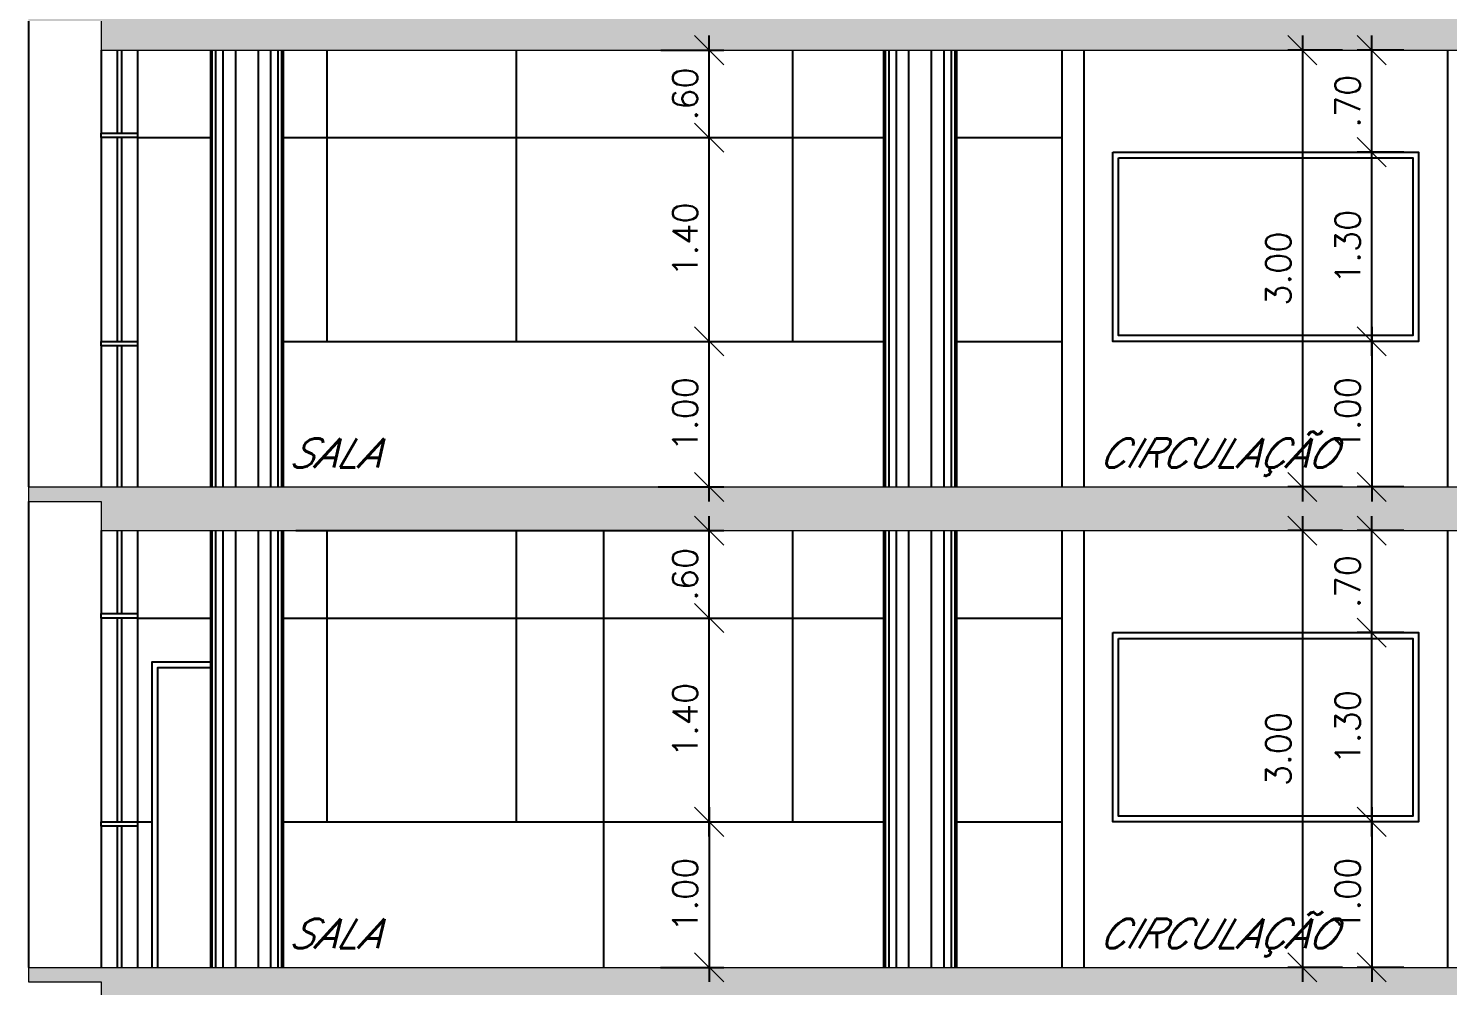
# Model space of a CAD drawing. Header units: millimetres. Extents: x 521 to 1055, y 261 to 520.
# Drawn here: x 859.65 to 869.4, y 464.33 to 470.91 of the extents above; entities that cross this region are included whole.
import ezdxf

# ---------------------------------------------------------------- set-up
doc = ezdxf.new("R2010")
doc.units = ezdxf.units.MM
doc.linetypes.add('CONTINU', pattern=[0])
doc.layers.add('0.1', color=8, linetype='Continuous', lineweight=13)
doc.styles.add('ROMANS', font='romans')
doc.styles.get("Standard").update_dxf_attribs({"font": 'romans.shx'})
doc.dimstyles.new('Fares Eng - 50', dxfattribs={"dimscale": 2, "dimtxt": 0.085, "dimasz": 0.1, "dimexe": 0.05, "dimexo": 0.05, "dimgap": 0.04, "dimtad": 1, "dimzin": 4, "dimdsep": 46, "dimtxsty": 'ROMANS', "dimblk1": 'OBLIQUE', "dimblk2": 'OBLIQUE', "dimsah": 1, "dimcen": 0.05, "dimdle": 0.05, "dimclrd": 8, "dimclre": 8, "dimclrt": 8, "dimaunit": 1, "dimadec": 0, "dimazin": 0, "dimtfac": 1, "dimtix": 1, "dimtmove": 2, "dimatfit": 0, "dimldrblk": 'OPEN90', "dimfxl": 1, "dimtolj": 1, "dimtzin": 0, "dimarcsym": 0})
pattern_1 = [(50, (2.50527, -1.5628), (0.273277003, -0.02390863), [0.028575, -0.314325]), (355, (2.50527, -1.5628), (-0.05286424, 0.286584964), [0.02286, -0.25146]), (100.451, (2.52804, -1.56478), (0.22041375, 0.26267503), [0.024285, -0.267135]), (46.1842, (2.50527, -1.4866), (0.40661856, -0.06306349), [0.0428625, -0.4714875]), (96.6356, (2.53915, -1.49184), (0.35610635, 0.37113833), [0.0364275, -0.4007025]), (351.184, (2.50527, -1.4866), (0.3561069, 0.37113768), [0.03429, -0.37719]), (21, (2.54337, -1.50564), (0.22742232, -0.15339828), [0.028575, -0.314325]), (326, (2.54337, -1.50564), (0.09270304, 0.27628195), [0.02286, -0.25146]), (71.4514, (2.56232, -1.51842), (0.320124736, 0.12288429), [0.024285, -0.267135]), (37.5, (2.50527, -1.56279), (0.004632905, 0.126832558), [0, -0.248412, 0, -0.25527, 0, -0.2524125]), (7.5, (2.50527, -1.56279), (0.100229494, 0.150270862), [0, -0.145542, 0, -0.242697, 0, -0.0962025]), (327.5, (2.4203, -1.56279), (0.203385893, -0.008593116), [0, -0.09525, 0, -0.29718, 0, -0.394335]), (317.5, (2.3822, -1.56279), (0.222193772, 0.038139737), [0, -0.123825, 0, -0.197358, 0, -0.280035])]

# ---------------------------------------------------------------- blocks, each defined once
blk = doc.blocks.new('_OBLIQUE')
at = {"color": 0, "linetype": 'ByBlock'}
blk.add_line((-0.5, -0.5), (0.5, 0.5), dxfattribs=at)
blk = doc.blocks.new('*D1883')
at = {"layer": '0.1', "color": 8, "linetype": 'CONTINU', "lineweight": -2, "transparency": 16777216}
for p, q in [((859.0596, 464.4565), (859.0596, 464.6565)), ((859.5523, 464.4565), (858.9596, 464.4565)), ((859.0596, 464.1565), (859.0596, 464.4565)), ((859.5523, 464.1565), (858.9596, 464.1565)), ((859.0596, 464.1565), (859.0596, 463.9565))]:
    blk.add_line(p, q, dxfattribs=at)
at = {"layer": 'DEFPOINTS', "color": 0, "linetype": 'CONTINU', "lineweight": -2, "transparency": 16777216}
for p in [(859.0596, 464.4565), (859.6523, 464.4565), (859.6523, 464.1565)]:
    blk.add_point(p, dxfattribs=at)
at = {"layer": '0.1', "color": 8, "linetype": 'CONTINU', "lineweight": -2, "transparency": 16777216, "xscale": 0.2, "yscale": 0.2, "zscale": 0.2}
for p, rotation in [((859.0596, 464.4565), 270), ((859.0596, 464.1565), 90)]:
    blk.add_blockref('_OBLIQUE', p, dxfattribs=dict(at, rotation=rotation))
at = {"layer": '0.1', "color": 8, "linetype": 'CONTINU', "lineweight": -2, "transparency": 16777216, "insert": (858.8946, 464.3065), "char_height": 0.17, "attachment_point": 5, "rotation": 90, "style": 'ROMANS'}
blk.add_mtext('\\A1;.30', dxfattribs=at)
blk = doc.blocks.new('_Open90')
at = {"color": 0, "linetype": 'ByBlock', "lineweight": -2}
for p, q in [((-0.5, 0.5), (0, 0)), ((0, 0), (-1, 0)), ((0, 0), (-0.5, -0.5))]:
    blk.add_line(p, q, dxfattribs=at)
blk = doc.blocks.new('*D1884')
at = {"layer": '0.1', "color": 8, "linetype": 'CONTINU', "lineweight": -2, "transparency": 16777216}
for p, q in [((859.0596, 467.5565), (859.0596, 466.7565)), ((859.5523, 467.4565), (858.9596, 467.4565)), ((859.5523, 466.8565), (858.9596, 466.8565))]:
    blk.add_line(p, q, dxfattribs=at)
at = {"layer": 'DEFPOINTS', "color": 0, "linetype": 'CONTINU', "lineweight": -2, "transparency": 16777216}
for p in [(859.6523, 467.4565), (859.0596, 466.8565), (859.6523, 466.8565)]:
    blk.add_point(p, dxfattribs=at)
at = {"layer": '0.1', "color": 8, "linetype": 'CONTINU', "lineweight": -2, "transparency": 16777216, "xscale": 0.2, "yscale": 0.2, "zscale": 0.2}
for p, rotation in [((859.0596, 467.4565), 90), ((859.0596, 466.8565), 270)]:
    blk.add_blockref('_OBLIQUE', p, dxfattribs=dict(at, rotation=rotation))
at = {"layer": '0.1', "color": 8, "linetype": 'CONTINU', "lineweight": -2, "transparency": 16777216, "insert": (858.8946, 467.1565), "char_height": 0.17, "attachment_point": 5, "rotation": 90, "style": 'ROMANS'}
blk.add_mtext('\\A1;.60', dxfattribs=at)
blk = doc.blocks.new('*D1885')
at = {"layer": '0.1', "color": 8, "linetype": 'CONTINU', "lineweight": -2, "transparency": 16777216}
for p, q in [((859.0596, 466.9565), (859.0596, 465.3565)), ((859.5523, 466.8565), (858.9596, 466.8565)), ((859.5523, 465.4565), (858.9596, 465.4565))]:
    blk.add_line(p, q, dxfattribs=at)
at = {"layer": 'DEFPOINTS', "color": 0, "linetype": 'CONTINU', "lineweight": -2, "transparency": 16777216}
for p in [(859.6523, 466.8565), (859.0596, 465.4565), (859.6523, 465.4565)]:
    blk.add_point(p, dxfattribs=at)
at = {"layer": '0.1', "color": 8, "linetype": 'CONTINU', "lineweight": -2, "transparency": 16777216, "xscale": 0.2, "yscale": 0.2, "zscale": 0.2}
for p, rotation in [((859.0596, 466.8565), 90), ((859.0596, 465.4565), 270)]:
    blk.add_blockref('_OBLIQUE', p, dxfattribs=dict(at, rotation=rotation))
at = {"layer": '0.1', "color": 8, "linetype": 'CONTINU', "lineweight": -2, "transparency": 16777216, "insert": (858.8946, 466.1565), "char_height": 0.17, "attachment_point": 5, "rotation": 90, "style": 'ROMANS'}
blk.add_mtext('\\A1;1.40', dxfattribs=at)
blk = doc.blocks.new('*D1886')
at = {"layer": '0.1', "color": 8, "linetype": 'CONTINU', "lineweight": -2, "transparency": 16777216}
for p, q in [((859.0596, 465.5565), (859.0596, 464.3565)), ((859.5523, 465.4565), (858.9596, 465.4565)), ((859.5523, 464.4565), (858.9596, 464.4565))]:
    blk.add_line(p, q, dxfattribs=at)
at = {"layer": 'DEFPOINTS', "color": 0, "linetype": 'CONTINU', "lineweight": -2, "transparency": 16777216}
for p in [(859.6523, 465.4565), (859.0596, 464.4565), (859.6523, 464.4565)]:
    blk.add_point(p, dxfattribs=at)
at = {"layer": '0.1', "color": 8, "linetype": 'CONTINU', "lineweight": -2, "transparency": 16777216, "xscale": 0.2, "yscale": 0.2, "zscale": 0.2}
for p, rotation in [((859.0596, 465.4565), 90), ((859.0596, 464.4565), 270)]:
    blk.add_blockref('_OBLIQUE', p, dxfattribs=dict(at, rotation=rotation))
at = {"layer": '0.1', "color": 8, "linetype": 'CONTINU', "lineweight": -2, "transparency": 16777216, "insert": (858.8946, 464.9565), "char_height": 0.17, "attachment_point": 5, "rotation": 90, "style": 'ROMANS'}
blk.add_mtext('\\A1;1.00', dxfattribs=at)
blk = doc.blocks.new('*D1887')
at = {"layer": '0.1', "color": 8, "linetype": 'CONTINU', "lineweight": -2, "transparency": 16777216}
for p, q in [((859.0596, 467.7565), (859.0596, 467.9565)), ((859.5523, 467.7565), (858.9596, 467.7565)), ((859.0596, 467.4565), (859.0596, 467.7565)), ((859.5523, 467.4565), (858.9596, 467.4565)), ((859.0596, 467.4565), (859.0596, 467.2565))]:
    blk.add_line(p, q, dxfattribs=at)
at = {"layer": 'DEFPOINTS', "color": 0, "linetype": 'CONTINU', "lineweight": -2, "transparency": 16777216}
for p in [(859.0596, 467.7565), (859.6523, 467.7565), (859.6523, 467.4565)]:
    blk.add_point(p, dxfattribs=at)
at = {"layer": '0.1', "color": 8, "linetype": 'CONTINU', "lineweight": -2, "transparency": 16777216, "xscale": 0.2, "yscale": 0.2, "zscale": 0.2}
for p, rotation in [((859.0596, 467.7565), 270), ((859.0596, 467.4565), 90)]:
    blk.add_blockref('_OBLIQUE', p, dxfattribs=dict(at, rotation=rotation))
at = {"layer": '0.1', "color": 8, "linetype": 'CONTINU', "lineweight": -2, "transparency": 16777216, "insert": (858.8946, 467.6065), "char_height": 0.17, "attachment_point": 5, "rotation": 90, "style": 'ROMANS'}
blk.add_mtext('\\A1;.30', dxfattribs=at)
blk = doc.blocks.new('*D1888')
at = {"layer": '0.1', "color": 8, "linetype": 'CONTINU', "lineweight": -2, "transparency": 16777216}
for p, q in [((859.0596, 470.8565), (859.0596, 470.0565)), ((859.5523, 470.7565), (858.9596, 470.7565)), ((859.5523, 470.1565), (858.9596, 470.1565))]:
    blk.add_line(p, q, dxfattribs=at)
at = {"layer": 'DEFPOINTS', "color": 0, "linetype": 'CONTINU', "lineweight": -2, "transparency": 16777216}
for p in [(859.6523, 470.7565), (859.0596, 470.1565), (859.6523, 470.1565)]:
    blk.add_point(p, dxfattribs=at)
at = {"layer": '0.1', "color": 8, "linetype": 'CONTINU', "lineweight": -2, "transparency": 16777216, "xscale": 0.2, "yscale": 0.2, "zscale": 0.2}
for p, rotation in [((859.0596, 470.7565), 90), ((859.0596, 470.1565), 270)]:
    blk.add_blockref('_OBLIQUE', p, dxfattribs=dict(at, rotation=rotation))
at = {"layer": '0.1', "color": 8, "linetype": 'CONTINU', "lineweight": -2, "transparency": 16777216, "insert": (858.8946, 470.4565), "char_height": 0.17, "attachment_point": 5, "rotation": 90, "style": 'ROMANS'}
blk.add_mtext('\\A1;.60', dxfattribs=at)
blk = doc.blocks.new('*D1889')
at = {"layer": '0.1', "color": 8, "linetype": 'CONTINU', "lineweight": -2, "transparency": 16777216}
for p, q in [((859.0596, 470.2565), (859.0596, 468.6565)), ((859.5523, 470.1565), (858.9596, 470.1565)), ((859.5523, 468.7565), (858.9596, 468.7565))]:
    blk.add_line(p, q, dxfattribs=at)
at = {"layer": 'DEFPOINTS', "color": 0, "linetype": 'CONTINU', "lineweight": -2, "transparency": 16777216}
for p in [(859.6523, 470.1565), (859.0596, 468.7565), (859.6523, 468.7565)]:
    blk.add_point(p, dxfattribs=at)
at = {"layer": '0.1', "color": 8, "linetype": 'CONTINU', "lineweight": -2, "transparency": 16777216, "xscale": 0.2, "yscale": 0.2, "zscale": 0.2}
for p, rotation in [((859.0596, 470.1565), 90), ((859.0596, 468.7565), 270)]:
    blk.add_blockref('_OBLIQUE', p, dxfattribs=dict(at, rotation=rotation))
at = {"layer": '0.1', "color": 8, "linetype": 'CONTINU', "lineweight": -2, "transparency": 16777216, "insert": (858.8946, 469.4565), "char_height": 0.17, "attachment_point": 5, "rotation": 90, "style": 'ROMANS'}
blk.add_mtext('\\A1;1.40', dxfattribs=at)
blk = doc.blocks.new('*D1890')
at = {"layer": '0.1', "color": 8, "linetype": 'CONTINU', "lineweight": -2, "transparency": 16777216}
for p, q in [((859.0596, 468.8565), (859.0596, 467.6565)), ((859.5523, 468.7565), (858.9596, 468.7565)), ((859.5523, 467.7565), (858.9596, 467.7565))]:
    blk.add_line(p, q, dxfattribs=at)
at = {"layer": 'DEFPOINTS', "color": 0, "linetype": 'CONTINU', "lineweight": -2, "transparency": 16777216}
for p in [(859.6523, 468.7565), (859.0596, 467.7565), (859.6523, 467.7565)]:
    blk.add_point(p, dxfattribs=at)
at = {"layer": '0.1', "color": 8, "linetype": 'CONTINU', "lineweight": -2, "transparency": 16777216, "xscale": 0.2, "yscale": 0.2, "zscale": 0.2}
for p, rotation in [((859.0596, 468.7565), 90), ((859.0596, 467.7565), 270)]:
    blk.add_blockref('_OBLIQUE', p, dxfattribs=dict(at, rotation=rotation))
at = {"layer": '0.1', "color": 8, "linetype": 'CONTINU', "lineweight": -2, "transparency": 16777216, "insert": (858.8946, 468.2565), "char_height": 0.17, "attachment_point": 5, "rotation": 90, "style": 'ROMANS'}
blk.add_mtext('\\A1;1.00', dxfattribs=at)
blk = doc.blocks.new('*D1891')
at = {"layer": '0.1', "color": 8, "linetype": 'CONTINU', "lineweight": -2, "transparency": 16777216}
for p, q in [((859.0596, 471.0565), (859.0596, 471.2565)), ((859.5523, 471.0565), (858.9596, 471.0565)), ((859.0596, 470.7565), (859.0596, 471.0565)), ((859.5523, 470.7565), (858.9596, 470.7565)), ((859.0596, 470.7565), (859.0596, 470.5565))]:
    blk.add_line(p, q, dxfattribs=at)
at = {"layer": 'DEFPOINTS', "color": 0, "linetype": 'CONTINU', "lineweight": -2, "transparency": 16777216}
for p in [(859.0596, 471.0565), (859.6523, 471.0565), (859.6523, 470.7565)]:
    blk.add_point(p, dxfattribs=at)
at = {"layer": '0.1', "color": 8, "linetype": 'CONTINU', "lineweight": -2, "transparency": 16777216, "xscale": 0.2, "yscale": 0.2, "zscale": 0.2}
for p, rotation in [((859.0596, 471.0565), 270), ((859.0596, 470.7565), 90)]:
    blk.add_blockref('_OBLIQUE', p, dxfattribs=dict(at, rotation=rotation))
at = {"layer": '0.1', "color": 8, "linetype": 'CONTINU', "lineweight": -2, "transparency": 16777216, "insert": (858.8946, 470.9065), "char_height": 0.17, "attachment_point": 5, "rotation": 90, "style": 'ROMANS'}
blk.add_mtext('\\A1;.30', dxfattribs=at)
blk = doc.blocks.new('*D1928')
at = {"layer": '0.1', "color": 8, "linetype": 'CONTINU', "lineweight": -2, "transparency": 16777216}
for p, q in [((868.8808, 465.3565), (868.8808, 466.8565)), ((869.1023, 466.7565), (868.7808, 466.7565)), ((869.1023, 465.4565), (868.7808, 465.4565))]:
    blk.add_line(p, q, dxfattribs=at)
at = {"layer": 'DEFPOINTS', "color": 0, "linetype": 'CONTINU', "lineweight": -2, "transparency": 16777216}
for p in [(868.8808, 466.7565), (869.2023, 466.7565), (869.2023, 465.4565)]:
    blk.add_point(p, dxfattribs=at)
at = {"layer": '0.1', "color": 8, "linetype": 'CONTINU', "lineweight": -2, "transparency": 16777216, "xscale": 0.2, "yscale": 0.2, "zscale": 0.2}
for p, rotation in [((868.8808, 466.7565), 90), ((868.8808, 465.4565), 270)]:
    blk.add_blockref('_OBLIQUE', p, dxfattribs=dict(at, rotation=rotation))
at = {"layer": '0.1', "color": 8, "linetype": 'CONTINU', "lineweight": -2, "transparency": 16777216, "insert": (868.7158, 466.1065), "char_height": 0.17, "attachment_point": 5, "rotation": 90, "style": 'ROMANS'}
blk.add_mtext('\\A1;1.30', dxfattribs=at)
blk = doc.blocks.new('*D1929')
at = {"layer": '0.1', "color": 8, "linetype": 'CONTINU', "lineweight": -2, "transparency": 16777216}
for p, q in [((868.8808, 465.5565), (868.8808, 464.3565)), ((869.1023, 465.4565), (868.7808, 465.4565)), ((869.1023, 464.4565), (868.7808, 464.4565))]:
    blk.add_line(p, q, dxfattribs=at)
at = {"layer": 'DEFPOINTS', "color": 0, "linetype": 'CONTINU', "lineweight": -2, "transparency": 16777216}
for p in [(869.2023, 465.4565), (868.8808, 464.4565), (869.2023, 464.4565)]:
    blk.add_point(p, dxfattribs=at)
at = {"layer": '0.1', "color": 8, "linetype": 'CONTINU', "lineweight": -2, "transparency": 16777216, "xscale": 0.2, "yscale": 0.2, "zscale": 0.2}
for p, rotation in [((868.8808, 465.4565), 90), ((868.8808, 464.4565), 270)]:
    blk.add_blockref('_OBLIQUE', p, dxfattribs=dict(at, rotation=rotation))
at = {"layer": '0.1', "color": 8, "linetype": 'CONTINU', "lineweight": -2, "transparency": 16777216, "insert": (868.7158, 464.9565), "char_height": 0.17, "attachment_point": 5, "rotation": 90, "style": 'ROMANS'}
blk.add_mtext('\\A1;1.00', dxfattribs=at)
blk = doc.blocks.new('*D1930')
at = {"layer": '0.1', "color": 8, "linetype": 'CONTINU', "lineweight": -2, "transparency": 16777216}
for p, q in [((868.8808, 466.6565), (868.8808, 467.5565)), ((869.1023, 467.4565), (868.7808, 467.4565)), ((869.1023, 466.7565), (868.7808, 466.7565))]:
    blk.add_line(p, q, dxfattribs=at)
at = {"layer": 'DEFPOINTS', "color": 0, "linetype": 'CONTINU', "lineweight": -2, "transparency": 16777216}
for p in [(868.8808, 467.4565), (869.2023, 467.4565), (869.2023, 466.7565)]:
    blk.add_point(p, dxfattribs=at)
at = {"layer": '0.1', "color": 8, "linetype": 'CONTINU', "lineweight": -2, "transparency": 16777216, "xscale": 0.2, "yscale": 0.2, "zscale": 0.2}
for p, rotation in [((868.8808, 467.4565), 90), ((868.8808, 466.7565), 270)]:
    blk.add_blockref('_OBLIQUE', p, dxfattribs=dict(at, rotation=rotation))
at = {"layer": '0.1', "color": 8, "linetype": 'CONTINU', "lineweight": -2, "transparency": 16777216, "insert": (868.7158, 467.1065), "char_height": 0.17, "attachment_point": 5, "rotation": 90, "style": 'ROMANS'}
blk.add_mtext('\\A1;.70', dxfattribs=at)
blk = doc.blocks.new('*D1927')
at = {"layer": '0.1', "color": 8, "linetype": 'CONTINU', "lineweight": -2, "transparency": 16777216}
for p, q in [((868.4045, 467.5565), (868.4045, 464.3565)), ((868.6808, 467.4565), (868.3045, 467.4565)), ((868.6808, 464.4565), (868.3045, 464.4565))]:
    blk.add_line(p, q, dxfattribs=at)
at = {"layer": 'DEFPOINTS', "color": 0, "linetype": 'CONTINU', "lineweight": -2, "transparency": 16777216}
for p in [(868.7808, 467.4565), (868.4045, 464.4565), (868.7808, 464.4565)]:
    blk.add_point(p, dxfattribs=at)
at = {"layer": '0.1', "color": 8, "linetype": 'CONTINU', "lineweight": -2, "transparency": 16777216, "xscale": 0.2, "yscale": 0.2, "zscale": 0.2}
for p, rotation in [((868.4045, 467.4565), 90), ((868.4045, 464.4565), 270)]:
    blk.add_blockref('_OBLIQUE', p, dxfattribs=dict(at, rotation=rotation))
at = {"layer": '0.1', "color": 8, "linetype": 'CONTINU', "lineweight": -2, "transparency": 16777216, "insert": (868.2395, 465.9565), "char_height": 0.17, "attachment_point": 5, "rotation": 90, "style": 'ROMANS'}
blk.add_mtext('\\A1;3.00', dxfattribs=at)
blk = doc.blocks.new('*D1932')
at = {"layer": '0.1', "color": 8, "linetype": 'CONTINU', "lineweight": -2, "transparency": 16777216}
for p, q in [((868.8808, 468.6565), (868.8808, 470.1565)), ((869.1023, 470.0565), (868.7808, 470.0565)), ((869.1023, 468.7565), (868.7808, 468.7565))]:
    blk.add_line(p, q, dxfattribs=at)
at = {"layer": 'DEFPOINTS', "color": 0, "linetype": 'CONTINU', "lineweight": -2, "transparency": 16777216}
for p in [(868.8808, 470.0565), (869.2023, 470.0565), (869.2023, 468.7565)]:
    blk.add_point(p, dxfattribs=at)
at = {"layer": '0.1', "color": 8, "linetype": 'CONTINU', "lineweight": -2, "transparency": 16777216, "xscale": 0.2, "yscale": 0.2, "zscale": 0.2}
for p, rotation in [((868.8808, 470.0565), 90), ((868.8808, 468.7565), 270)]:
    blk.add_blockref('_OBLIQUE', p, dxfattribs=dict(at, rotation=rotation))
at = {"layer": '0.1', "color": 8, "linetype": 'CONTINU', "lineweight": -2, "transparency": 16777216, "insert": (868.7158, 469.4065), "char_height": 0.17, "attachment_point": 5, "rotation": 90, "style": 'ROMANS'}
blk.add_mtext('\\A1;1.30', dxfattribs=at)
blk = doc.blocks.new('*D1933')
at = {"layer": '0.1', "color": 8, "linetype": 'CONTINU', "lineweight": -2, "transparency": 16777216}
for p, q in [((868.8808, 468.8565), (868.8808, 467.6565)), ((869.1023, 468.7565), (868.7808, 468.7565)), ((869.1023, 467.7565), (868.7808, 467.7565))]:
    blk.add_line(p, q, dxfattribs=at)
at = {"layer": 'DEFPOINTS', "color": 0, "linetype": 'CONTINU', "lineweight": -2, "transparency": 16777216}
for p in [(869.2023, 468.7565), (868.8808, 467.7565), (869.2023, 467.7565)]:
    blk.add_point(p, dxfattribs=at)
at = {"layer": '0.1', "color": 8, "linetype": 'CONTINU', "lineweight": -2, "transparency": 16777216, "xscale": 0.2, "yscale": 0.2, "zscale": 0.2}
for p, rotation in [((868.8808, 468.7565), 90), ((868.8808, 467.7565), 270)]:
    blk.add_blockref('_OBLIQUE', p, dxfattribs=dict(at, rotation=rotation))
at = {"layer": '0.1', "color": 8, "linetype": 'CONTINU', "lineweight": -2, "transparency": 16777216, "insert": (868.7158, 468.2565), "char_height": 0.17, "attachment_point": 5, "rotation": 90, "style": 'ROMANS'}
blk.add_mtext('\\A1;1.00', dxfattribs=at)
blk = doc.blocks.new('*D1934')
at = {"layer": '0.1', "color": 8, "linetype": 'CONTINU', "lineweight": -2, "transparency": 16777216}
for p, q in [((868.8808, 469.9565), (868.8808, 470.8565)), ((869.1023, 470.7565), (868.7808, 470.7565)), ((869.1023, 470.0565), (868.7808, 470.0565))]:
    blk.add_line(p, q, dxfattribs=at)
at = {"layer": 'DEFPOINTS', "color": 0, "linetype": 'CONTINU', "lineweight": -2, "transparency": 16777216}
for p in [(868.8808, 470.7565), (869.2023, 470.7565), (869.2023, 470.0565)]:
    blk.add_point(p, dxfattribs=at)
at = {"layer": '0.1', "color": 8, "linetype": 'CONTINU', "lineweight": -2, "transparency": 16777216, "xscale": 0.2, "yscale": 0.2, "zscale": 0.2}
for p, rotation in [((868.8808, 470.7565), 90), ((868.8808, 470.0565), 270)]:
    blk.add_blockref('_OBLIQUE', p, dxfattribs=dict(at, rotation=rotation))
at = {"layer": '0.1', "color": 8, "linetype": 'CONTINU', "lineweight": -2, "transparency": 16777216, "insert": (868.7158, 470.4065), "char_height": 0.17, "attachment_point": 5, "rotation": 90, "style": 'ROMANS'}
blk.add_mtext('\\A1;.70', dxfattribs=at)
blk = doc.blocks.new('*D1931')
at = {"layer": '0.1', "color": 8, "linetype": 'CONTINU', "lineweight": -2, "transparency": 16777216}
for p, q in [((868.4045, 470.8565), (868.4045, 467.6565)), ((868.6808, 470.7565), (868.3045, 470.7565)), ((868.6808, 467.7565), (868.3045, 467.7565))]:
    blk.add_line(p, q, dxfattribs=at)
at = {"layer": 'DEFPOINTS', "color": 0, "linetype": 'CONTINU', "lineweight": -2, "transparency": 16777216}
for p in [(868.7808, 470.7565), (868.4045, 467.7565), (868.7808, 467.7565)]:
    blk.add_point(p, dxfattribs=at)
at = {"layer": '0.1', "color": 8, "linetype": 'CONTINU', "lineweight": -2, "transparency": 16777216, "xscale": 0.2, "yscale": 0.2, "zscale": 0.2}
for p, rotation in [((868.4045, 470.7565), 90), ((868.4045, 467.7565), 270)]:
    blk.add_blockref('_OBLIQUE', p, dxfattribs=dict(at, rotation=rotation))
at = {"layer": '0.1', "color": 8, "linetype": 'CONTINU', "lineweight": -2, "transparency": 16777216, "insert": (868.2395, 469.2565), "char_height": 0.17, "attachment_point": 5, "rotation": 90, "style": 'ROMANS'}
blk.add_mtext('\\A1;3.00', dxfattribs=at)
blk = doc.blocks.new('*D1955')
at = {"layer": '0.1', "color": 8, "linetype": 'CONTINU', "lineweight": -2, "transparency": 16777216}
for p, q in [((864.3289, 465.5565), (864.3289, 464.3565)), ((863.9954, 465.4565), (864.4289, 465.4565)), ((863.9954, 464.4565), (864.4289, 464.4565))]:
    blk.add_line(p, q, dxfattribs=at)
at = {"layer": 'DEFPOINTS', "color": 0, "linetype": 'CONTINU', "lineweight": -2, "transparency": 16777216}
for p in [(863.8954, 465.4565), (863.8954, 464.4565), (864.3289, 464.4565)]:
    blk.add_point(p, dxfattribs=at)
at = {"layer": '0.1', "color": 8, "linetype": 'CONTINU', "lineweight": -2, "transparency": 16777216, "xscale": 0.2, "yscale": 0.2, "zscale": 0.2}
for p, rotation in [((864.3289, 465.4565), 90), ((864.3289, 464.4565), 270)]:
    blk.add_blockref('_OBLIQUE', p, dxfattribs=dict(at, rotation=rotation))
at = {"layer": '0.1', "color": 8, "linetype": 'CONTINU', "lineweight": -2, "transparency": 16777216, "insert": (864.1639, 464.9565), "char_height": 0.17, "attachment_point": 5, "rotation": 90, "style": 'ROMANS'}
blk.add_mtext('\\A1;1.00', dxfattribs=at)
blk = doc.blocks.new('*D1956')
at = {"layer": '0.1', "color": 8, "linetype": 'CONTINU', "lineweight": -2, "transparency": 16777216}
for p, q in [((864.3289, 465.3565), (864.3289, 466.9565)), ((861.4901, 466.8565), (864.4289, 466.8565)), ((863.9954, 465.4565), (864.4289, 465.4565))]:
    blk.add_line(p, q, dxfattribs=at)
at = {"layer": 'DEFPOINTS', "color": 0, "linetype": 'CONTINU', "lineweight": -2, "transparency": 16777216}
for p in [(861.3901, 466.8565), (864.3289, 466.8565), (863.8954, 465.4565)]:
    blk.add_point(p, dxfattribs=at)
at = {"layer": '0.1', "color": 8, "linetype": 'CONTINU', "lineweight": -2, "transparency": 16777216, "xscale": 0.2, "yscale": 0.2, "zscale": 0.2}
for p, rotation in [((864.3289, 466.8565), 90), ((864.3289, 465.4565), 270)]:
    blk.add_blockref('_OBLIQUE', p, dxfattribs=dict(at, rotation=rotation))
at = {"layer": '0.1', "color": 8, "linetype": 'CONTINU', "lineweight": -2, "transparency": 16777216, "insert": (864.1639, 466.1565), "char_height": 0.17, "attachment_point": 5, "rotation": 90, "style": 'ROMANS'}
blk.add_mtext('\\A1;1.40', dxfattribs=at)
blk = doc.blocks.new('*D1957')
at = {"layer": '0.1', "color": 8, "linetype": 'CONTINU', "lineweight": -2, "transparency": 16777216}
for p, q in [((864.3289, 466.7565), (864.3289, 467.5565)), ((861.4901, 467.4565), (864.4289, 467.4565)), ((863.9954, 466.8565), (864.4289, 466.8565))]:
    blk.add_line(p, q, dxfattribs=at)
at = {"layer": 'DEFPOINTS', "color": 0, "linetype": 'CONTINU', "lineweight": -2, "transparency": 16777216}
for p in [(861.3901, 467.4565), (864.3289, 467.4565), (863.8954, 466.8565)]:
    blk.add_point(p, dxfattribs=at)
at = {"layer": '0.1', "color": 8, "linetype": 'CONTINU', "lineweight": -2, "transparency": 16777216, "xscale": 0.2, "yscale": 0.2, "zscale": 0.2}
for p, rotation in [((864.3289, 467.4565), 90), ((864.3289, 466.8565), 270)]:
    blk.add_blockref('_OBLIQUE', p, dxfattribs=dict(at, rotation=rotation))
at = {"layer": '0.1', "color": 8, "linetype": 'CONTINU', "lineweight": -2, "transparency": 16777216, "insert": (864.1639, 467.1565), "char_height": 0.17, "attachment_point": 5, "rotation": 90, "style": 'ROMANS'}
blk.add_mtext('\\A1;.60', dxfattribs=at)
blk = doc.blocks.new('*D3331')
at = {"layer": '0.1', "color": 8, "linetype": 'CONTINU', "lineweight": -2, "transparency": 16777216}
for p, q in [((864.3289, 468.6565), (864.3289, 470.2565)), ((861.4901, 470.1565), (864.4289, 470.1565)), ((863.9954, 468.7565), (864.4289, 468.7565))]:
    blk.add_line(p, q, dxfattribs=at)
at = {"layer": 'DEFPOINTS', "color": 0, "linetype": 'CONTINU', "lineweight": -2, "transparency": 16777216}
for p in [(861.3901, 470.1565), (864.3289, 470.1565), (863.8954, 468.7565)]:
    blk.add_point(p, dxfattribs=at)
at = {"layer": '0.1', "color": 8, "linetype": 'CONTINU', "lineweight": -2, "transparency": 16777216, "xscale": 0.2, "yscale": 0.2, "zscale": 0.2}
for p, rotation in [((864.3289, 470.1565), 90), ((864.3289, 468.7565), 270)]:
    blk.add_blockref('_OBLIQUE', p, dxfattribs=dict(at, rotation=rotation))
at = {"layer": '0.1', "color": 8, "linetype": 'CONTINU', "lineweight": -2, "transparency": 16777216, "insert": (864.1639, 469.4565), "char_height": 0.17, "attachment_point": 5, "rotation": 90, "style": 'ROMANS'}
blk.add_mtext('\\A1;1.40', dxfattribs=at)
blk = doc.blocks.new('*D3332')
at = {"layer": '0.1', "color": 8, "linetype": 'CONTINU', "lineweight": -2, "transparency": 16777216}
for p, q in [((864.3289, 467.6565), (864.3289, 468.8565)), ((863.9954, 468.7565), (864.4289, 468.7565)), ((863.9792, 467.7565), (864.4289, 467.7565))]:
    blk.add_line(p, q, dxfattribs=at)
at = {"layer": 'DEFPOINTS', "color": 0, "linetype": 'CONTINU', "lineweight": -2, "transparency": 16777216}
for p in [(863.8954, 468.7565), (864.3289, 468.7565), (863.8792, 467.7565)]:
    blk.add_point(p, dxfattribs=at)
at = {"layer": '0.1', "color": 8, "linetype": 'CONTINU', "lineweight": -2, "transparency": 16777216, "xscale": 0.2, "yscale": 0.2, "zscale": 0.2}
for p, rotation in [((864.3289, 468.7565), 90), ((864.3289, 467.7565), 270)]:
    blk.add_blockref('_OBLIQUE', p, dxfattribs=dict(at, rotation=rotation))
at = {"layer": '0.1', "color": 8, "linetype": 'CONTINU', "lineweight": -2, "transparency": 16777216, "insert": (864.1639, 468.2565), "char_height": 0.17, "attachment_point": 5, "rotation": 90, "style": 'ROMANS'}
blk.add_mtext('\\A1;1.00', dxfattribs=at)
blk = doc.blocks.new('*D3333')
at = {"layer": '0.1', "color": 8, "linetype": 'CONTINU', "lineweight": -2, "transparency": 16777216}
for p, q in [((864.3289, 470.0565), (864.3289, 470.8565)), ((863.9978, 470.7565), (864.4289, 470.7565)), ((863.9978, 470.1565), (864.4289, 470.1565))]:
    blk.add_line(p, q, dxfattribs=at)
at = {"layer": 'DEFPOINTS', "color": 0, "linetype": 'CONTINU', "lineweight": -2, "transparency": 16777216}
for p in [(863.8978, 470.7565), (864.3289, 470.7565), (863.8978, 470.1565)]:
    blk.add_point(p, dxfattribs=at)
at = {"layer": '0.1', "color": 8, "linetype": 'CONTINU', "lineweight": -2, "transparency": 16777216, "xscale": 0.2, "yscale": 0.2, "zscale": 0.2}
for p, rotation in [((864.3289, 470.7565), 90), ((864.3289, 470.1565), 270)]:
    blk.add_blockref('_OBLIQUE', p, dxfattribs=dict(at, rotation=rotation))
at = {"layer": '0.1', "color": 8, "linetype": 'CONTINU', "lineweight": -2, "transparency": 16777216, "insert": (864.1639, 470.4565), "char_height": 0.17, "attachment_point": 5, "rotation": 90, "style": 'ROMANS'}
blk.add_mtext('\\A1;.60', dxfattribs=at)

msp = doc.modelspace()

# ---------------------------------------------------------------- hatches: boundary and pattern name
at = {"layer": '0.1', "linetype": 'CONTINU', "lineweight": -2}
h = msp.add_hatch(dxfattribs=at)
h.set_pattern_fill('AR-CONC', color=8, scale=0.0015, style=0)
h.set_pattern_definition(pattern_1)
h.paths.add_polyline_path([(859.65229, 471.05646), (859.65229, 470.95646), (860.15229, 470.95646), (860.15229, 470.75646), (876.15229, 470.75646), (876.15229, 470.95646), (876.65229, 470.95646), (876.65229, 471.05646)])
h = msp.add_hatch(dxfattribs=at)
h.set_pattern_fill('AR-CONC', color=8, scale=0.0015, style=0)
h.set_pattern_definition(pattern_1)
h.paths.add_polyline_path([(876.65229, 467.75646), (859.65229, 467.75646), (859.65229, 467.65646), (860.15229, 467.65646), (860.15229, 467.45646), (876.15229, 467.45646), (876.15229, 467.65646), (876.65229, 467.65646)])
h = msp.add_hatch(dxfattribs=at)
h.set_pattern_fill('AR-CONC', color=8, scale=0.0015, style=0)
h.set_pattern_definition(pattern_1)
h.paths.add_polyline_path([(859.65229, 464.45646), (859.65229, 464.35646), (860.15229, 464.35646), (860.15229, 464.15646), (876.15229, 464.15646), (876.15229, 464.35646), (876.65229, 464.35646), (876.65229, 464.45646)])

# ---------------------------------------------------------------- linework, layer by layer
at = {"layer": '0.1', "color": 8, "linetype": 'CONTINU', "lineweight": -2}
for p, q in [((859.65229, 470.95646), (859.65229, 467.75646)), ((860.15229, 470.75646), (860.15229, 470.18646)), ((860.26229, 470.75646), (860.26229, 470.18646)), ((860.29229, 470.75646), (860.29229, 470.18646)), ((860.40229, 470.75646), (860.40229, 470.18646)), ((860.90229, 470.75646), (860.90229, 467.75646)), ((860.91353, 470.75646), (860.91353, 467.75646)), ((860.93788, 470.75646), (860.93788, 467.75646)), ((860.98845, 470.75646), (860.98845, 467.75646)), ((861.07462, 470.75646), (861.07462, 467.75646)), ((861.22997, 470.75646), (861.22997, 467.75646)), ((861.31613, 470.75646), (861.31613, 467.75646)), ((861.3667, 470.75646), (861.3667, 467.75646)), ((861.39105, 470.75646), (861.39105, 467.75646)), ((861.40229, 470.75646), (861.40229, 467.75646)), ((861.70229, 470.75646), (861.70229, 468.75646)), ((863.00229, 470.75646), (863.00229, 468.75646)), ((864.90229, 470.75646), (864.90229, 468.75646)), ((865.52729, 470.75646), (865.52729, 467.75646)), ((865.53853, 470.75646), (865.53853, 467.75646)), ((865.56288, 470.75646), (865.56288, 467.75646)), ((865.61345, 470.75646), (865.61345, 467.75646)), ((865.69962, 470.75646), (865.69962, 467.75646)), ((865.85497, 470.75646), (865.85497, 467.75646)), ((865.94113, 470.75646), (865.94113, 467.75646)), ((865.9917, 470.75646), (865.9917, 467.75646)), ((866.01605, 470.75646), (866.01605, 467.75646)), ((866.02729, 470.75646), (866.02729, 467.75646)), ((866.75229, 470.75646), (866.75229, 467.75646)), ((866.90229, 470.75646), (866.90229, 467.75646)), ((869.40229, 470.75646), (869.40229, 467.75646)), ((860.15229, 470.15646), (860.15229, 468.75646)), ((860.26229, 470.15646), (860.26229, 468.75646)), ((860.29229, 470.15646), (860.29229, 468.75646)), ((860.40229, 470.15646), (860.40229, 468.75646)), ((860.40229, 470.15646), (860.90229, 470.15646)), ((861.40229, 470.15646), (865.52729, 470.15646)), ((866.02729, 470.15646), (866.75229, 470.15646)), ((860.15229, 468.72646), (860.15229, 467.75646)), ((860.26229, 468.72646), (860.26229, 467.75646)), ((860.29229, 468.72646), (860.29229, 467.75646)), ((860.40229, 468.72646), (860.40229, 467.75646)), ((861.40229, 468.75646), (865.52729, 468.75646)), ((866.02729, 468.75646), (866.75229, 468.75646)), ((859.65229, 467.65646), (859.65229, 464.45646)), ((860.15229, 467.45646), (860.15229, 466.88646)), ((860.26229, 467.45646), (860.26229, 466.88646)), ((860.29229, 467.45646), (860.29229, 466.88646)), ((860.40229, 467.45646), (860.40229, 466.88646)), ((860.90229, 467.45646), (860.90229, 464.45646)), ((860.91353, 467.45646), (860.91353, 464.45646)), ((860.93788, 467.45646), (860.93788, 464.45646)), ((860.98845, 467.45646), (860.98845, 464.45646)), ((861.07462, 467.45646), (861.07462, 464.45646)), ((861.22997, 467.45646), (861.22997, 464.45646)), ((861.31613, 467.45646), (861.31613, 464.45646)), ((861.3667, 467.45646), (861.3667, 464.45646)), ((861.39105, 467.45646), (861.39105, 464.45646)), ((861.40229, 467.45646), (861.40229, 464.45646)), ((861.70229, 467.45646), (861.70229, 465.45646)), ((863.00229, 467.45646), (863.00229, 465.45646)), ((863.60229, 467.45646), (863.60229, 464.45646)), ((864.90229, 467.45646), (864.90229, 465.45646)), ((865.52729, 467.45646), (865.52729, 464.45646)), ((865.53853, 467.45646), (865.53853, 464.45646)), ((865.56288, 467.45646), (865.56288, 464.45646)), ((865.61345, 467.45646), (865.61345, 464.45646)), ((865.69962, 467.45646), (865.69962, 464.45646)), ((865.85497, 467.45646), (865.85497, 464.45646)), ((865.94113, 467.45646), (865.94113, 464.45646)), ((865.9917, 467.45646), (865.9917, 464.45646)), ((866.01605, 467.45646), (866.01605, 464.45646)), ((866.02729, 467.45646), (866.02729, 464.45646)), ((866.75229, 467.45646), (866.75229, 464.45646)), ((866.90229, 467.45646), (866.90229, 464.45646)), ((869.40229, 467.45646), (869.40229, 464.45646)), ((860.15229, 466.85646), (860.15229, 465.45646)), ((860.26229, 466.85646), (860.26229, 465.45646)), ((860.29229, 466.85646), (860.29229, 465.45646)), ((860.40229, 466.85646), (860.40229, 465.45646)), ((860.40229, 466.85646), (860.90229, 466.85646)), ((861.40229, 466.85646), (865.52729, 466.85646)), ((866.02729, 466.85646), (866.75229, 466.85646)), ((860.15229, 465.42646), (860.15229, 464.45646)), ((860.26229, 465.42646), (860.26229, 464.45646)), ((860.29229, 465.42646), (860.29229, 464.45646)), ((860.40229, 465.45646), (860.50229, 465.45646)), ((860.40229, 465.42646), (860.40229, 464.45646)), ((861.40229, 465.45646), (865.52729, 465.45646)), ((866.02729, 465.45646), (866.75229, 465.45646))]:
    msp.add_line(p, q, dxfattribs=at)
at = {"layer": '0.1', "color": 7}
for p, q in [((860.15229, 470.95646), (860.15229, 470.75646)), ((860.15229, 470.75646), (876.15229, 470.75646)), ((859.65229, 467.75646), (876.65229, 467.75646)), ((859.65229, 467.75646), (859.65229, 467.65646)), ((859.65229, 467.65646), (860.15229, 467.65646)), ((860.15229, 467.65646), (860.15229, 467.45646)), ((860.15229, 467.45646), (876.15229, 467.45646)), ((859.65229, 464.45646), (876.65229, 464.45646)), ((859.65229, 464.45646), (859.65229, 464.35646)), ((859.65229, 464.35646), (860.15229, 464.35646)), ((860.15229, 464.35646), (860.15229, 464.15646))]:
    msp.add_line(p, q, dxfattribs=at)
at = {"layer": '0.1', "color": 8, "linetype": 'CONTINU', "lineweight": -2}
for points in [[(860.15229, 470.18646), (860.40229, 470.18646), (860.40229, 470.15646), (860.15229, 470.15646)], [(867.10229, 470.05646), (869.20229, 470.05646), (869.20229, 468.75646), (867.10229, 468.75646)], [(867.14229, 470.01646), (869.16229, 470.01646), (869.16229, 468.79646), (867.14229, 468.79646)], [(860.15229, 468.75646), (860.40229, 468.75646), (860.40229, 468.72646), (860.15229, 468.72646)], [(860.15229, 466.88646), (860.40229, 466.88646), (860.40229, 466.85646), (860.15229, 466.85646)], [(867.10229, 466.75646), (869.20229, 466.75646), (869.20229, 465.45646), (867.10229, 465.45646)], [(867.14229, 466.71646), (869.16229, 466.71646), (869.16229, 465.49646), (867.14229, 465.49646)], [(860.15229, 465.45646), (860.40229, 465.45646), (860.40229, 465.42646), (860.15229, 465.42646)]]:
    msp.add_lwpolyline(points, close=True, dxfattribs=at)
for points in [[(860.50229, 464.45646), (860.50229, 466.55646), (860.90229, 466.55646)], [(860.54229, 464.45646), (860.54229, 466.51646), (860.90229, 466.51646)]]:
    msp.add_lwpolyline(points, dxfattribs=at)

# ---------------------------------------------------------------- texts
at = {"layer": '0.1', "color": 8, "oblique": 30}
for s, p in [('CIRCULAÇÃO', (867.00026, 467.88917)), ('SALA', (861.43345, 467.88917)), ('SALA', (861.43447, 464.58917)), ('CIRCULAÇÃO', (867.00129, 464.58917))]:
    msp.add_text(s, height=0.2, dxfattribs=at).set_placement(p)

# ---------------------------------------------------------------- dimensions: what is measured, and where the dimension line sits
at = {"layer": '0.1', "color": 8, "linetype": 'CONTINU', "lineweight": -2}
for base, p1, p2, picture, middle in [((859.05955, 471.05646), (859.65229, 470.75646), (859.65229, 471.05646), '*D1891', (858.89455, 470.90646)), ((859.05955, 470.15646), (859.65229, 470.75646), (859.65229, 470.15646), '*D1888', (858.89455, 470.45646)), ((864.32889, 470.75646), (863.89777, 470.15646), (863.89777, 470.75646), '*D3333', (864.16389, 470.45646)), ((868.40448, 467.75646), (868.78082, 470.75646), (868.78082, 467.75646), '*D1931', (868.23948, 469.25646)), ((868.88082, 470.75646), (869.20229, 470.05646), (869.20229, 470.75646), '*D1934', (868.71582, 470.40646)), ((859.05955, 468.75646), (859.65229, 470.15646), (859.65229, 468.75646), '*D1889', (858.89455, 469.45646)), ((864.32889, 470.15646), (863.89538, 468.75646), (861.39011, 470.15646), '*D3331', (864.16389, 469.45646)), ((868.88082, 470.05646), (869.20229, 468.75646), (869.20229, 470.05646), '*D1932', (868.71582, 469.40646)), ((859.05955, 467.75646), (859.65229, 468.75646), (859.65229, 467.75646), '*D1890', (858.89455, 468.25646)), ((864.32889, 468.75646), (863.87918, 467.75646), (863.89538, 468.75646), '*D3332', (864.16389, 468.25646)), ((868.88082, 467.75646), (869.20229, 468.75646), (869.20229, 467.75646), '*D1933', (868.71582, 468.25646)), ((859.05955, 467.75646), (859.65229, 467.45646), (859.65229, 467.75646), '*D1887', (858.89455, 467.60646)), ((859.05955, 466.85646), (859.65229, 467.45646), (859.65229, 466.85646), '*D1884', (858.89455, 467.15646)), ((864.32889, 467.45646), (863.89538, 466.85646), (861.39011, 467.45646), '*D1957', (864.16389, 467.15646)), ((868.40448, 464.45646), (868.78082, 467.45646), (868.78082, 464.45646), '*D1927', (868.23948, 465.95646)), ((868.88082, 467.45646), (869.20229, 466.75646), (869.20229, 467.45646), '*D1930', (868.71582, 467.10646)), ((859.05955, 465.45646), (859.65229, 466.85646), (859.65229, 465.45646), '*D1885', (858.89455, 466.15646)), ((864.32889, 466.85646), (863.89538, 465.45646), (861.39011, 466.85646), '*D1956', (864.16389, 466.15646)), ((868.88082, 466.75646), (869.20229, 465.45646), (869.20229, 466.75646), '*D1928', (868.71582, 466.10646)), ((859.05955, 464.45646), (859.65229, 465.45646), (859.65229, 464.45646), '*D1886', (858.89455, 464.95646)), ((864.32889, 464.45646), (863.89538, 465.45646), (863.89538, 464.45646), '*D1955', (864.16389, 464.95646)), ((868.88082, 464.45646), (869.20229, 465.45646), (869.20229, 464.45646), '*D1929', (868.71582, 464.95646)), ((859.05955, 464.45646), (859.65229, 464.15646), (859.65229, 464.45646), '*D1883', (858.89455, 464.30646))]:
    dim = msp.add_linear_dim(base=base, p1=p1, p2=p2, angle=90, dimstyle='Fares Eng - 50', dxfattribs=at)
    dim.commit()
    dim.dimension.update_dxf_attribs({"geometry": picture, "text_midpoint": middle})

doc.saveas('drawing.dxf')
